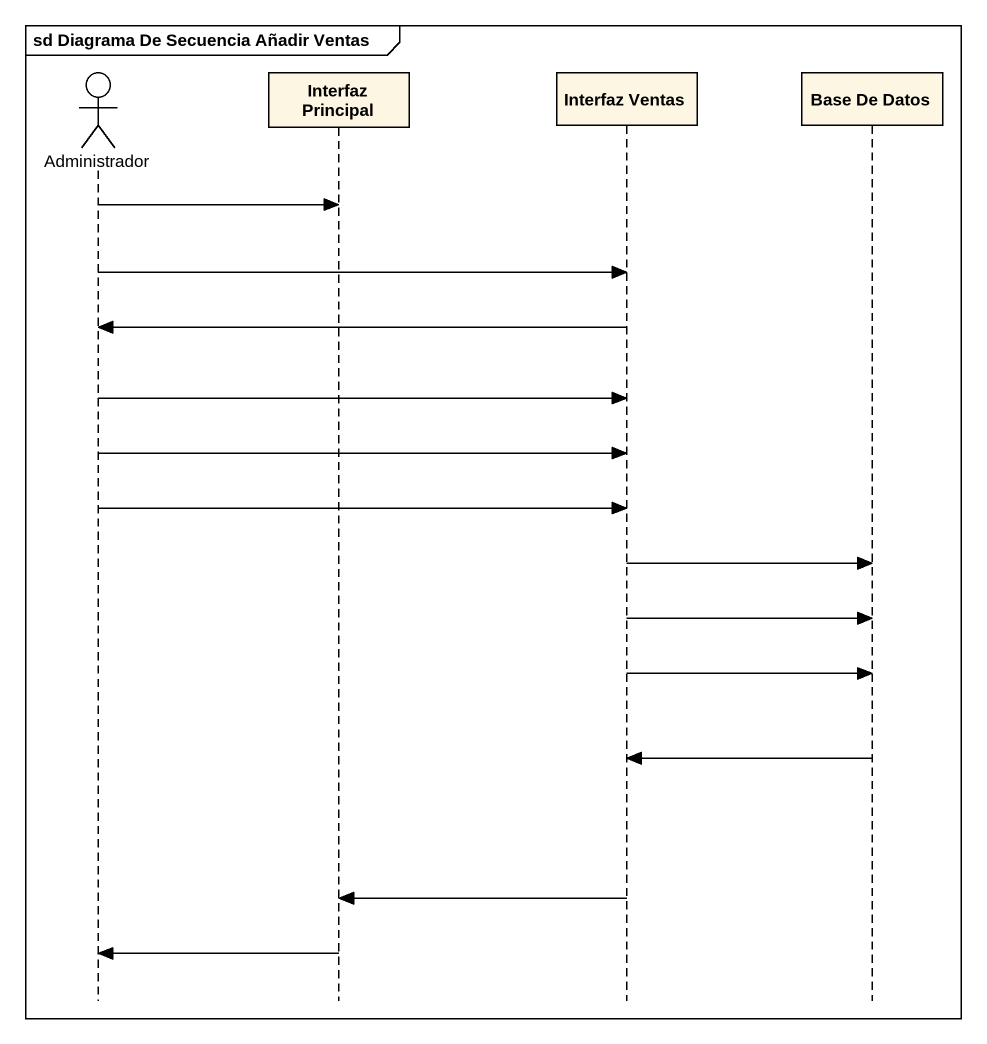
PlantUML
@startuml
mainframe sd Diagrama De Secuencia Añadir Ventas
hide footbox
actor Administrador
participant "Interfaz Principal" as Interfaz_Principal
participant "Interfaz Ventas" as Interfaz_Ventas
participant "Base De Datos" as Base_De_Datos

Administrador -> Interfaz_Principal
Administrador -> Interfaz_Ventas
Interfaz_Ventas -> Administrador
Administrador -> Interfaz_Ventas
Administrador -> Interfaz_Ventas
Administrador -> Interfaz_Ventas
Interfaz_Ventas -> Base_De_Datos
Interfaz_Ventas -> Base_De_Datos
Interfaz_Ventas -> Base_De_Datos
Base_De_Datos -> Interfaz_Ventas
Interfaz_Ventas -> Interfaz_Principal
Interfaz_Principal -> Administrador
@enduml
